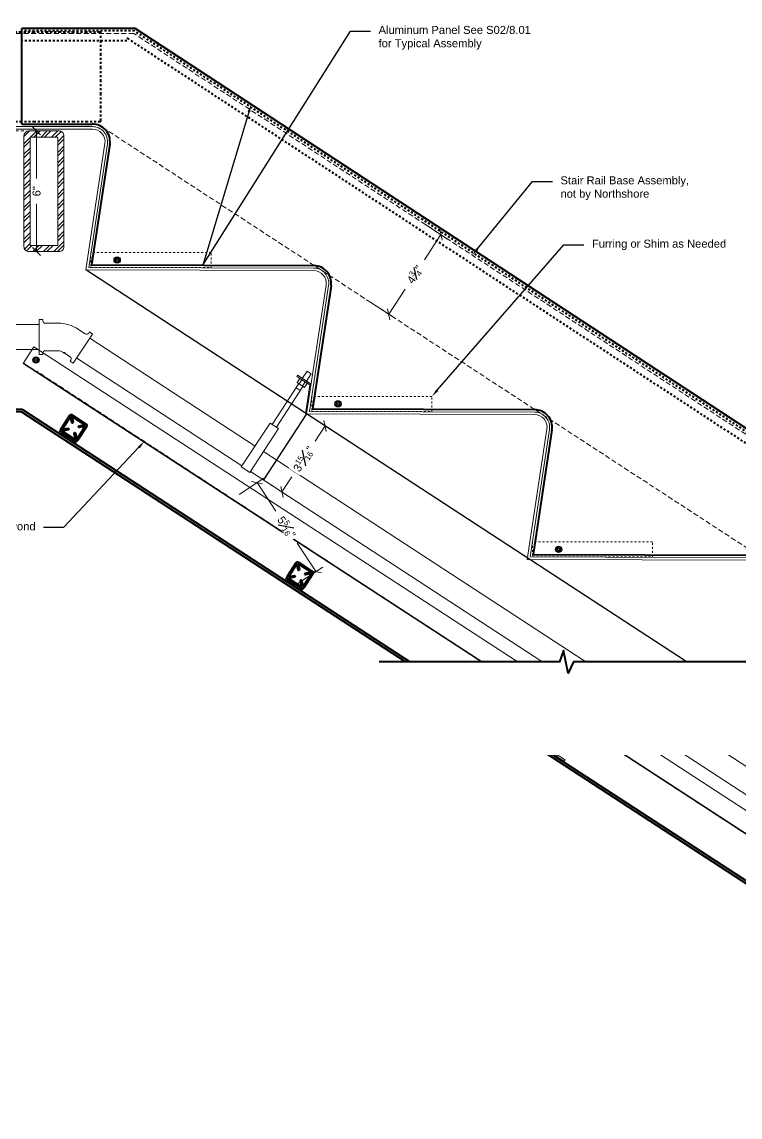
# Model space of a CAD drawing. Header units: inches. Extents: x -301 to 39679, y -468 to 370.
# Drawn here: x 571.8 to 607.6, y 131.4 to 186.2 of the extents above; entities that cross this region are included whole.
import ezdxf
from ezdxf import colors
from ezdxf.entities.mleader import LeaderData, LeaderLine
from ezdxf.math import Vec2, Vec3

# ---------------------------------------------------------------- set-up
doc = ezdxf.new("R2010")
doc.units = ezdxf.units.IN
doc.header["$MEASUREMENT"] = 0
for name, pattern in [('DASHED', [0.75, 0.5, -0.25]), ('DASHED2', [0.375, 0.25, -0.125]), ('HIDDEN', [0.375, 0.25, -0.125]), ('HIDDEN2', [0.1875, 0.125, -0.0625]), ('PHANTOM2', [1.25, 0.625, -0.125, 0.125, -0.125, 0.125, -0.125])]:
    doc.linetypes.add(name, pattern=pattern)
doc.layers.get('Defpoints').update_dxf_attribs({"color": 3})
for name, color, linetype, lineweight in [('NSE-By_Others', 252, 'Continuous', 0), ('NSE-By_Others_Hidden', 252, 'HIDDEN', 0), ('NSE-Call-Outs', 51, 'Continuous', 13), ('NSE-Flashing 01', 2, 'Continuous', 40), ('NSE-Furring 01', 30, 'Continuous', 18), ('NSE-Hardware', 111, 'Continuous', 25), ('NSE-Notes', 11, 'Continuous', 40), ('NSE-Panels 01', 1, 'Continuous', 40), ('NSE-Sealant', 143, 'Continuous', 13)]:
    doc.layers.add(name, color=color, linetype=linetype, lineweight=lineweight)
doc.layers.add('NSE-Construction', color=86, linetype='Continuous', plot=False)
doc.layers.add('Wipeouts', color=7, linetype='Continuous')
doc.styles.add('004 - NSSM - Standard', font='arial.ttf', dxfattribs={"height": 0.4})
doc.styles.add('3_0-0_TEXT', font='simplex.shx', dxfattribs={"width": 0.7, "height": 0.375})
doc.dimstyles.new('$$$FASTENER$$$', dxfattribs={"dimtxt": 0.375, "dimasz": 0, "dimexe": 0, "dimexo": 0, "dimgap": 0, "dimtad": 0, "dimtih": 1, "dimtoh": 1, "dimdec": 4, "dimzin": 3, "dimdsep": 46, "dimlunit": 4, "dimtxsty": '3_0-0_TEXT', "dimblk": 'NONE', "dimcen": 0, "dimclrd": 256, "dimclre": 256, "dimclrt": 256, "dimadec": 0, "dimazin": 0, "dimtfac": 0.375, "dimtdec": 4, "dimtofl": 0, "dimtmove": 1, "dimatfit": 3, "dimldrblk": 'NONE', "dimfxl": 1, "dimtolj": 1, "dimtzin": 0, "dimarcsym": 0})
doc.dimstyles.new('004 - NSSM - Standard$0', dxfattribs={"dimtxt": 0.4, "dimasz": 0.4, "dimexe": 0.4, "dimexo": 0.4, "dimgap": 0.4, "dimtad": 0, "dimdec": 4, "dimzin": 3, "dimdsep": 46, "dimlunit": 5, "dimtxsty": '004 - NSSM - Standard', "dimblk": 'OBLIQUE', "dimcen": 0.4, "dimclrd": 256, "dimclre": 256, "dimclrt": 256, "dimazin": 0, "dimtfac": 0.7, "dimtdec": 4, "dimtmove": 1, "dimatfit": 2, "dimfxl": 1, "dimtfill": 1, "dimtfillclr": 11, "dimfrac": 1, "dimtolj": 1, "dimtzin": 0, "dimlwd": 0, "dimlwe": 0, "dimarcsym": 0})

# ---------------------------------------------------------------- blocks, each defined once
blk = doc.blocks.new('_None')
blk = doc.blocks.new('*U110')
at = {"linetype": 'Continuous'}
blk.add_lwpolyline([(0.642, -1.543), (0.77, -1.543, 0.414214), (0.9, -1.413), (0.9, -1.041, -0.414214), (1, -0.941), (1.109, -0.941, 0.414214), (1.205, -0.845), (1.205, -0.616, -0.414214), (1.255, -0.566), (1.71, -0.566, -0.414214), (1.76, -0.616), (1.76, -1.503, 1), (1.84, -1.503), (1.84, -1.121, 0.302776), (1.827, -1.103, -0.666667), (1.827, -1.08, 0.666667), (1.827, -1.043, -0.666667), (1.827, -1.02, 0.666667), (1.827, -0.983, -0.666667), (1.827, -0.96, 0.666667), (1.827, -0.923, -0.666667), (1.827, -0.9, 0.666667), (1.827, -0.863, -0.666667), (1.827, -0.84, 0.666667), (1.827, -0.803, -0.666667), (1.827, -0.78, 0.666667), (1.827, -0.743, -0.666667), (1.827, -0.72, 0.302776), (1.84, -0.701), (1.84, -0.539, 0.198912), (1.835, -0.528), (1.797, -0.491, 0.198912), (1.786, -0.486), (1.654, -0.486, 0.302776), (1.636, -0.498, -0.666667), (1.612, -0.498, 0.666667), (1.576, -0.498, -0.666667), (1.552, -0.498, 0.666667), (1.516, -0.498, -0.666667), (1.492, -0.498, 0.666667), (1.456, -0.498, -0.666667), (1.432, -0.498, 0.666667), (1.396, -0.498, -0.666667), (1.372, -0.498, 0.666667), (1.336, -0.498, -0.666667), (1.312, -0.498, 0.666667), (1.276, -0.498, -0.666667), (1.252, -0.498, 0.666667), (1.216, -0.498, -0.666667), (1.192, -0.498, 0.302776), (1.174, -0.486), (1.141, -0.486, 0.414214), (1.125, -0.502), (1.125, -0.845, -0.414214), (1.109, -0.861), (0.948, -0.861, -0.414214), (0.932, -0.845), (0.932, -0.58, 0.045635), (0.931, -0.577), (0.917, -0.5, 0.832406), (0.883, -0.5), (0.82, -0.843, 0.045635), (0.82, -0.845), (0.82, -1.413, -0.414214), (0.77, -1.463), (0.642, -1.463, -0.414214), (0.592, -1.413), (0.592, -0.861, 0.01996), (0.592, -0.86), (0.581, -0.719, 0.391021), (0.531, -0.673), (0.354, -0.673, 0.414214), (0.338, -0.689), (0.338, -0.849, 1), (0.418, -0.849), (0.418, -0.769, -0.414214), (0.434, -0.753), (0.496, -0.753, -0.414214), (0.512, -0.769), (0.512, -1.086, 0.262938), (0.52, -1.1, -0.564932), (0.52, -1.125, 0.262938), (0.512, -1.139), (0.512, -1.447, -0.414214), (0.496, -1.463), (0.434, -1.463, -0.414214), (0.418, -1.447), (0.418, -1.383, 1), (0.338, -1.383), (0.338, -1.493, 0.414214), (0.388, -1.543), (0.706, -1.543)], format="xyb", dxfattribs=at)
at = {"linetype": 'DASHED', "lineweight": 0, "transparency": 16777216}
blk.add_lwpolyline([(0.496, -0.772), (0.496, -1.452), (0.434, -1.452), (0.434, -0.772)], close=True, dxfattribs=at)
blk = doc.blocks.new('*U158')
at = {"transparency": 16777216}
blk.add_lwpolyline([(0.798, -0.617), (0.806, -0.625), (0.798, -0.632), (0.806, -0.64), (0.798, -0.647), (0.806, -0.655), (0.798, -0.662), (0.806, -0.67), (0.798, -0.677), (0.806, -0.685), (0.798, -0.692), (0.806, -0.7), (0.798, -0.707), (0.806, -0.715), (0.798, -0.722), (0.806, -0.73), (0.798, -0.737), (0.806, -0.745), (0.798, -0.752), (0.806, -0.76), (0.798, -0.767), (0.806, -0.775), (0.798, -0.782), (0.806, -0.79), (0.798, -0.797), (0.806, -0.805), (0.798, -0.812), (0.806, -0.82), (0.798, -0.827), (0.806, -0.835), (0.798, -0.842), (0.806, -0.85), (0.798, -0.857), (0.806, -0.865), (0.798, -0.872), (0.806, -0.88), (0.798, -0.887), (0.806, -0.895), (0.798, -0.902), (0.806, -0.91), (0.798, -0.917), (0.806, -0.925), (0.798, -0.932), (0.806, -0.94), (0.798, -0.947), (0.806, -0.955), (0.798, -0.962), (0.806, -0.97), (0.798, -0.977), (0.806, -0.985), (0.798, -0.992), (0.806, -1), (0.798, -1.007), (0.806, -1.015), (0.798, -1.022), (0.806, -1.03), (0.798, -1.037), (0.806, -1.045), (0.798, -1.052), (0.806, -1.06), (0.798, -1.067), (0.806, -1.075), (0.798, -1.082), (0.806, -1.09), (0.798, -1.097), (0.806, -1.105), (0.798, -1.112), (0.806, -1.12), (0.798, -1.127), (0.806, -1.135), (0.798, -1.142), (0.806, -1.15), (0.798, -1.157), (0.806, -1.165), (0.806, -1.187), (0.789, -1.35, -0.383421), (0.761, -1.375), (0.716, -1.375, -0.918526), (0.679, -1.179, 0.337188), (0.716, -1.131), (0.716, -0.948, 0.337188), (0.679, -0.9, -0.760886), (0.679, -0.707, 0.337188), (0.716, -0.659), (0.716, -0.497, 0.414214), (0.616, -0.397), (0.19, -0.397, 0.414214), (0.09, -0.497), (0.09, -0.71), (0.055, -0.875, -0.900068), (0, -0.87), (0, -0.015, 1), (0, 0.015), (0, 0.87, -0.900068), (0.055, 0.875), (0.09, 0.71), (0.09, 0.497, 0.414214), (0.19, 0.397), (0.616, 0.397, 0.414214), (0.716, 0.497), (0.716, 0.835, 1), (0.716, 0.855), (0.716, 0.869, 1), (0.716, 0.889), (0.716, 0.943, 0.337188), (0.679, 0.991, -0.873386), (0.706, 1.187), (0.761, 1.187, -0.383421), (0.789, 1.163), (0.806, 1), (0.806, 0.513), (0.836, 0.513), (0.836, 0.397), (0.825, 0.307), (0.19, 0.307, 0.414214), (0.09, 0.207), (0.09, 0.015, 1), (0.09, -0.015), (0.09, -0.207, 0.414214), (0.19, -0.307), (0.825, -0.307), (0.836, -0.397), (0.836, -0.513), (0.806, -0.513), (0.806, -0.55), (0.798, -0.557), (0.806, -0.565), (0.798, -0.572), (0.806, -0.58), (0.798, -0.587), (0.806, -0.595), (0.798, -0.602), (0.806, -0.61)], format="xyb", close=True, dxfattribs=at)
blk = doc.blocks.new('Bolt Head')
blk.add_lwpolyline([(0.25, 0), (0.12, 0.22), (-0.12, 0.22), (-0.25, 0), (-0.12, -0.22), (0.12, -0.22)], close=True)
for radius in [0.312, 0.125]:
    blk.add_circle((0, 0), radius)
blk = doc.blocks.new('*U49')
at = {"linetype": 'Continuous'}
blk.add_lwpolyline([(0.642, 1.543), (0.77, 1.543, -0.414214), (0.9, 1.413), (0.9, 1.041, 0.414214), (1, 0.941), (1.109, 0.941, -0.414214), (1.205, 0.845), (1.205, 0.616, 0.414214), (1.255, 0.566), (1.71, 0.566, 0.414214), (1.76, 0.616), (1.76, 1.503, -1), (1.84, 1.503), (1.84, 1.121, -0.302776), (1.827, 1.103, 0.666667), (1.827, 1.08, -0.666667), (1.827, 1.043, 0.666667), (1.827, 1.02, -0.666667), (1.827, 0.983, 0.666667), (1.827, 0.96, -0.666667), (1.827, 0.923, 0.666667), (1.827, 0.9, -0.666667), (1.827, 0.863, 0.666667), (1.827, 0.84, -0.666667), (1.827, 0.803, 0.666667), (1.827, 0.78, -0.666667), (1.827, 0.743, 0.666667), (1.827, 0.72, -0.302776), (1.84, 0.701), (1.84, 0.539, -0.198912), (1.835, 0.528), (1.797, 0.491, -0.198912), (1.786, 0.486), (1.654, 0.486, -0.302776), (1.636, 0.498, 0.666667), (1.612, 0.498, -0.666667), (1.576, 0.498, 0.666667), (1.552, 0.498, -0.666667), (1.516, 0.498, 0.666667), (1.492, 0.498, -0.666667), (1.456, 0.498, 0.666667), (1.432, 0.498, -0.666667), (1.396, 0.498, 0.666667), (1.372, 0.498, -0.666667), (1.336, 0.498, 0.666667), (1.312, 0.498, -0.666667), (1.276, 0.498, 0.666667), (1.252, 0.498, -0.666667), (1.216, 0.498, 0.666667), (1.192, 0.498, -0.302776), (1.174, 0.486), (1.141, 0.486, -0.414214), (1.125, 0.502), (1.125, 0.845, 0.414214), (1.109, 0.861), (0.948, 0.861, 0.414214), (0.932, 0.845), (0.932, 0.58, -0.045635), (0.931, 0.577), (0.917, 0.5, -0.832406), (0.883, 0.5), (0.82, 0.843, -0.045635), (0.82, 0.845), (0.82, 1.413, 0.414214), (0.77, 1.463), (0.642, 1.463, 0.414214), (0.592, 1.413), (0.592, 0.861, -0.01996), (0.592, 0.86), (0.581, 0.719, -0.391021), (0.531, 0.673), (0.354, 0.673, -0.414214), (0.338, 0.689), (0.338, 0.849, -1), (0.418, 0.849), (0.418, 0.769, 0.414214), (0.434, 0.753), (0.496, 0.753, 0.414214), (0.512, 0.769), (0.512, 1.086, -0.262938), (0.52, 1.1, 0.564932), (0.52, 1.125, -0.262938), (0.512, 1.139), (0.512, 1.447, 0.414214), (0.496, 1.463), (0.434, 1.463, 0.414214), (0.418, 1.447), (0.418, 1.383, -1), (0.338, 1.383), (0.338, 1.493, -0.414214), (0.388, 1.543), (0.706, 1.543)], format="xyb", dxfattribs=at)
at = {"linetype": 'DASHED', "lineweight": 0, "transparency": 16777216}
blk.add_lwpolyline([(0.496, 0.772), (0.496, 1.452), (0.434, 1.452), (0.434, 0.772)], close=True, dxfattribs=at)
blk = doc.blocks.new('*U174')
at = {"layer": 'NSE-By_Others'}
h = blk.add_hatch(dxfattribs=at)
h.set_pattern_fill('ANSI32', color=256)
h.set_pattern_definition([(45, (-37.47987, -14.0051), (-0.265165, 0.265165), []), (45, (-37.3031, -14.0051), (-0.265165, 0.265165), [])])
h.paths.add_polyline_path([(1, 5.78, 0.414214), (0.75, 6.03), (-0.75, 6.03, 0.414214), (-1, 5.78), (-1, 0.25, 0.414214), (-0.75, 0), (0.75, 0, 0.414214), (1, 0.25)])
h.paths.add_polyline_path([(0.688, 0.312), (-0.688, 0.312), (-0.688, 5.717), (0.688, 5.717)], flags=16)
blk.add_lwpolyline([(-0.75, 0), (0.75, 0, 0.414214), (1, 0.25), (1, 5.78, 0.414214), (0.75, 6.03), (-0.75, 6.03, 0.414214), (-1, 5.78), (-1, 0.25, 0.414214)], format="xyb", close=True, dxfattribs=at)
blk.add_lwpolyline([(-0.688, 0.312), (0.688, 0.312), (0.688, 5.717), (-0.688, 5.717)], close=True, dxfattribs=at)
blk = doc.blocks.new('_Oblique')
at = {"color": 0, "linetype": 'ByBlock', "lineweight": -2}
blk.add_line((-0.5, -0.5), (0.5, 0.5), dxfattribs=at)
blk = doc.blocks.new('*D342')
at = {"layer": 'Defpoints', "color": 0, "transparency": 16777216}
for p in [(572.113, 180.726), (572.496, 180.726), (572.113, 174.696)]:
    blk.add_point(p, dxfattribs=at)
at = {"layer": 'NSE-Construction', "lineweight": 0, "transparency": 16777216}
for p, q in [((572.496, 180.726), (572.496, 178.342)), ((572.513, 180.726), (572.896, 180.726)), ((572.496, 174.696), (572.496, 177.08)), ((572.513, 174.696), (572.896, 174.696))]:
    blk.add_line(p, q, dxfattribs=at)
at = {"layer": 'NSE-Construction', "lineweight": 0, "transparency": 16777216, "xscale": 0.4, "yscale": 0.4, "zscale": 0.4}
for p, rotation in [((572.496, 180.726), 90), ((572.496, 174.696), 270)]:
    blk.add_blockref('_Oblique', p, dxfattribs=dict(at, rotation=rotation))
at = {"layer": 'NSE-Construction', "transparency": 16777216, "insert": (572.496, 177.711), "char_height": 0.4, "attachment_point": 5, "rotation": 90, "style": '004 - NSSM - Standard', "bg_fill": 3, "box_fill_scale": 1.25, "bg_fill_color": 256, "bg_fill_true_color": 13158600, "bg_fill_transparency": 0}
blk.add_mtext('\\A1;6"', dxfattribs=at)
blk = doc.blocks.new('*U220')
blk.add_wipeout([(-9.315, 0), (-0.315, 0), (-0.112, 0.569), (0.112, -0.569), (0.383, 0), (9.383, 0), (9.379, -4.66), (-9.319, -4.629)]).dxf.layer = 'Wipeouts'
blk.add_lwpolyline([(9.383, 0), (0.383, 0), (0.112, -0.569), (-0.112, 0.569), (-0.315, 0), (-9.315, 0)])
blk = doc.blocks.new('*D347')
at = {"layer": 'Defpoints', "color": 0, "transparency": 16777216}
for p in [(583.506, 163.154), (582.272, 162.338), (585.218, 157.884)]:
    blk.add_point(p, dxfattribs=at)
at = {"layer": 'NSE-Construction', "lineweight": 0, "transparency": 16777216}
for p, q in [((582.606, 162.559), (583.84, 163.375)), ((583.506, 163.154), (584.446, 161.733)), ((586.452, 158.7), (585.512, 160.122)), ((585.552, 158.105), (586.786, 158.921))]:
    blk.add_line(p, q, dxfattribs=at)
at = {"layer": 'NSE-Construction', "lineweight": 0, "transparency": 16777216, "xscale": 0.4, "yscale": 0.4, "zscale": 0.4}
for p, rotation in [((583.506, 163.154), 123.4807132506331), ((586.452, 158.7), 303.4807132506331)]:
    blk.add_blockref('_Oblique', p, dxfattribs=dict(at, rotation=rotation))
at = {"layer": 'NSE-Construction', "transparency": 16777216, "insert": (584.979, 160.927), "char_height": 0.4, "attachment_point": 5, "rotation": 303.4807, "style": '004 - NSSM - Standard', "bg_fill": 3, "box_fill_scale": 1.25, "bg_fill_color": 256, "bg_fill_true_color": 13158600, "bg_fill_transparency": 0}
blk.add_mtext('\\A1;5{\\H0.7x;\\S5#16;}"', dxfattribs=at)
blk = doc.blocks.new('*D348')
at = {"layer": 'Defpoints', "color": 0, "transparency": 16777216}
for p in [(591.455, 176.354), (592.692, 175.543), (588.849, 172.376)]:
    blk.add_point(p, dxfattribs=at)
at = {"layer": 'NSE-Construction', "lineweight": 0, "transparency": 16777216}
for p, q in [((591.789, 176.135), (593.027, 175.324)), ((592.692, 175.543), (591.873, 174.292)), ((590.086, 171.565), (590.905, 172.816)), ((589.183, 172.157), (590.42, 171.346))]:
    blk.add_line(p, q, dxfattribs=at)
at = {"layer": 'NSE-Construction', "lineweight": 0, "transparency": 16777216, "xscale": 0.4, "yscale": 0.4, "zscale": 0.4}
for p, rotation in [((592.692, 175.543), 56.76911446016422), ((590.086, 171.565), 236.7691144601642)]:
    blk.add_blockref('_Oblique', p, dxfattribs=dict(at, rotation=rotation))
at = {"layer": 'NSE-Construction', "transparency": 16777216, "insert": (591.389, 173.554), "char_height": 0.4, "attachment_point": 5, "rotation": 56.7691, "style": '004 - NSSM - Standard', "bg_fill": 3, "box_fill_scale": 1.25, "bg_fill_color": 256, "bg_fill_true_color": 13158600, "bg_fill_transparency": 0}
blk.add_mtext('\\A1;4{\\H0.7x;\\S3#4;}"', dxfattribs=at)
blk = doc.blocks.new('*U287')
at = {"layer": 'NSE-Sealant', "linetype": 'ByBlock', "lineweight": -2}
h = blk.add_hatch(dxfattribs=at)
h.set_pattern_fill('ANSI31', color=0, scale=0.5)
h.set_pattern_definition([(45, (-0.80175, 0.5), (-0.0441942, 0.0441942), [])])
edge = h.paths.add_edge_path()
edge.add_arc((0.874, 0.062), 0.0625, 269.4022, 450.5978)
edge.add_line((0.873, 0.125), (0, 0.125))
edge.add_arc((-0.001, 0.062), 0.0625, 89.4022, 270.5978)
edge.add_line((0, 0), (0.873, 0))
at = {"layer": 'NSE-Sealant', "color": 0, "linetype": 'ByBlock', "lineweight": -2}
for p, q in [((0, 0.125), (0.873, 0.125)), ((0.873, 0), (0, 0))]:
    blk.add_line(p, q, dxfattribs=at)
for centre, start, end in [((-0.001, 0.062), 89.4022, 270.5978), ((0.874, 0.062), 269.4022, 90.5978)]:
    blk.add_arc(centre, 0.0625, start, end, dxfattribs=at)
blk = doc.blocks.new('NorthClad Tube Stiffener')
at = {"lineweight": 50}
for points in [[(-0.417, 0.125, -0.414214), (-0.5, 0.208), (-0.5, 1.042, -0.414214), (-0.417, 1.125), (0.417, 1.125, -0.414214), (0.5, 1.042), (0.5, 0.208, -0.414214), (0.417, 0.125)], [(0.177, 0.409), (0.359, 0.227, -0.668179), (0.34, 0.18), (-0.34, 0.18, -0.668179), (-0.359, 0.227), (-0.177, 0.409, 1), (-0.216, 0.448), (-0.398, 0.266, -0.668179), (-0.445, 0.285), (-0.445, 0.965, -0.668179), (-0.398, 0.984), (-0.216, 0.802, 1), (-0.177, 0.841), (-0.359, 1.023, -0.668179), (-0.34, 1.07), (0.34, 1.07, -0.668179), (0.359, 1.023), (0.177, 0.841, 1), (0.216, 0.802), (0.398, 0.984, -0.668179), (0.445, 0.965), (0.445, 0.285, -0.668179), (0.398, 0.266), (0.216, 0.448, 1)]]:
    blk.add_lwpolyline(points, format="xyb", close=True, dxfattribs=at)
at = {"rotation": 180}
blk.add_blockref('*U287', (0.437, 0.125), dxfattribs=at)
blk = doc.blocks.new('*D357')
at = {"layer": 'Defpoints', "color": 0, "transparency": 16777216}
for p in [(585.984, 166.588), (586.906, 165.986), (583.828, 163.286)]:
    blk.add_point(p, dxfattribs=at)
at = {"layer": 'NSE-Construction', "lineweight": 0, "transparency": 16777216}
for p, q in [((586.319, 166.37), (587.241, 165.767)), ((586.906, 165.986), (586.408, 165.224)), ((584.75, 162.684), (585.248, 163.446)), ((584.163, 163.068), (585.085, 162.465))]:
    blk.add_line(p, q, dxfattribs=at)
at = {"layer": 'NSE-Construction', "lineweight": 0, "transparency": 16777216, "xscale": 0.4, "yscale": 0.4, "zscale": 0.4}
for p, rotation in [((586.906, 165.986), 56.85649317273806), ((584.75, 162.684), 236.8564931727381)]:
    blk.add_blockref('_Oblique', p, dxfattribs=dict(at, rotation=rotation))
at = {"layer": 'NSE-Construction', "transparency": 16777216, "insert": (585.828, 164.335), "char_height": 0.4, "attachment_point": 5, "rotation": 56.8565, "style": '004 - NSSM - Standard', "bg_fill": 3, "box_fill_scale": 1.25, "bg_fill_color": 256, "bg_fill_true_color": 13158600, "bg_fill_transparency": 0}
blk.add_mtext('\\A1;3{\\H0.7x;\\S15#16;}"', dxfattribs=at)
blk = doc.blocks.new('*U30')
blk.add_lwpolyline([(0.035, -0.125), (0.035, 0.125), (0.052, 0.125), (0.052, -0.125)], close=True)
for points in [[(0.052, 0.11), (0.136, 0.05), (0.5, 0.05), (0.552, 0), (0.5, -0.05), (0.136, -0.05), (0.052, -0.11), (0.052, 0.11)], [(0.5, 0.05), (0.402, 0.029), (0.373, 0), (0.402, -0.029), (0.5, -0.05)], [(0.402, 0.029), (0.552, 0)]]:
    blk.add_leader(points, dimstyle='$$$FASTENER$$$')
at = {"has_arrowhead": 0}
for points in [[(0.143, 0.05), (0.148, 0.069), (0.184, -0.063), (0.187, -0.051)], [(0.175, 0.05), (0.18, 0.069), (0.215, -0.063), (0.218, -0.051)], [(0.206, 0.05), (0.211, 0.069), (0.246, -0.063), (0.25, -0.051)], [(0.237, 0.05), (0.242, 0.069), (0.278, -0.063), (0.281, -0.051)], [(0.268, 0.05), (0.273, 0.069), (0.309, -0.063), (0.312, -0.051)], [(0.3, 0.05), (0.305, 0.069), (0.34, -0.063), (0.343, -0.051)], [(0.331, 0.05), (0.336, 0.069), (0.371, -0.063), (0.375, -0.051)], [(0.362, 0.05), (0.367, 0.069), (0.403, -0.063), (0.406, -0.051)], [(0.136, 0), (0.153, -0.063), (0.156, -0.051)]]:
    blk.add_leader(points, dimstyle='$$$FASTENER$$$', dxfattribs=at)
blk = doc.blocks.new('*U157')
blk.add_lwpolyline([(30, -0.124), (0.125, -0.125), (0.125, -0.876), (0, -0.876), (0, -0.125, -0.414214), (0.125, 0), (30, 0.001, -0.414214), (30.125, -0.124)], format="xyb")
blk.add_lwpolyline([(30, -0.124), (30, -0.875), (30.125, -0.874), (30.125, -0.124)])
at = {"layer": 'Defpoints'}
for p, q in [((0, 0), (0.185, -0.185)), ((30.125, 0.001), (29.94, -0.184)), ((0.125, -0.876), (0.178, -0.876)), ((30, -0.875), (29.947, -0.875))]:
    blk.add_line(p, q, dxfattribs=at)
for points in [[(0.125, 0), (0, 0), (0, -0.125)], [(30, 0.001), (30.125, 0.001), (30.125, -0.124)]]:
    blk.add_lwpolyline(points, dxfattribs=at)
at = {"layer": 'NSE-Hardware', "xscale": -1, "rotation": 180}
blk.add_blockref('*U30', (-0.035, -0.501), dxfattribs=at)
at = {"layer": 'NSE-Hardware', "xscale": -1}
blk.add_blockref('*U30', (30.16, -0.5), dxfattribs=at)
blk = doc.blocks.new('*U127')
for p, q in [((-0.061, 0.09), (0.028, 0.09)), ((-0.061, -0.09), (0.028, -0.09))]:
    blk.add_line(p, q)
for points in [[(0.028, 0.181), (-0.061, 0.181, 0.414214), (-0.073, 0.168), (-0.073, -0.168, 0.414214), (-0.061, -0.18), (0.028, -0.18)], [(-0.073, 0.103, 0.414214), (-0.061, 0.09, 0.414214), (-0.073, 0.078)], [(-0.073, -0.078, 0.414214), (-0.061, -0.09, 0.414214), (-0.073, -0.103)]]:
    blk.add_lwpolyline(points, format="xyb")
blk.add_lwpolyline([(0.052, 0.196), (0.028, 0.196), (0.028, -0.196), (0.052, -0.196)], close=True)
for points in [[(0.052, 0.08), (0.719, 0.08), (0.802, 0), (0.719, -0.08), (0.052, -0.08), (0.052, 0.08)], [(0.719, 0.08), (0.562, 0.046), (0.516, 0), (0.562, -0.046), (0.719, -0.08)], [(0.562, 0.046), (0.802, 0)]]:
    blk.add_leader(points, dimstyle='$$$FASTENER$$$')
at = {"has_arrowhead": 0}
for points in [[(0.078, 0.08), (0.085, 0.108), (0.143, -0.108), (0.151, -0.08)], [(0.14, 0.08), (0.148, 0.108), (0.206, -0.108), (0.213, -0.08)], [(0.203, 0.08), (0.21, 0.108), (0.268, -0.108), (0.276, -0.08)], [(0.265, 0.08), (0.273, 0.108), (0.331, -0.108), (0.338, -0.08)], [(0.328, 0.08), (0.335, 0.108), (0.393, -0.108), (0.401, -0.08)], [(0.39, 0.08), (0.398, 0.108), (0.456, -0.108), (0.463, -0.08)], [(0.453, 0.08), (0.46, 0.108), (0.518, -0.108), (0.526, -0.08)], [(0.052, 0), (0.081, -0.108), (0.088, -0.08)]]:
    blk.add_leader(points, dimstyle='$$$FASTENER$$$', dxfattribs=at)
blk = doc.blocks.new('*U31')
for points in [[(-0.011, 0.18), (-0.011, -0.18)], [(0.052, -0.18), (0.052, 0.18)]]:
    blk.add_lwpolyline(points)
for centre, start, end in [((0.02, 0.117), 63.732, 116.268), ((0.02, -0.117), 243.732, 296.268)]:
    blk.add_arc(centre, 0.0706, start, end)
for points in [[(0.052, 0.065), (0.735, 0.065), (0.802, 0), (0.735, -0.065), (0.052, -0.065), (0.052, 0.065)], [(0.735, 0.065), (0.607, 0.037), (0.569, 0), (0.607, -0.037), (0.735, -0.065)], [(0.607, 0.037), (0.802, 0)]]:
    blk.add_leader(points, dimstyle='$$$FASTENER$$$')
at = {"has_arrowhead": 0}
for points in [[(0.081, 0.065), (0.089, 0.095), (0.14, -0.095), (0.148, -0.065)], [(0.143, 0.065), (0.151, 0.095), (0.202, -0.095), (0.21, -0.065)], [(0.206, 0.065), (0.214, 0.095), (0.265, -0.095), (0.273, -0.065)], [(0.268, 0.065), (0.276, 0.095), (0.327, -0.095), (0.335, -0.065)], [(0.331, 0.065), (0.339, 0.095), (0.39, -0.095), (0.398, -0.065)], [(0.393, 0.065), (0.401, 0.095), (0.452, -0.095), (0.46, -0.065)], [(0.456, 0.065), (0.464, 0.095), (0.515, -0.095), (0.523, -0.065)], [(0.518, 0.065), (0.526, 0.095), (0.577, -0.095), (0.585, -0.065)], [(0.052, 0), (0.077, -0.095), (0.085, -0.065)]]:
    blk.add_leader(points, dimstyle='$$$FASTENER$$$', dxfattribs=at)

msp = doc.modelspace()

# ---------------------------------------------------------------- linework, layer by layer
at = {"color": 0, "linetype": 'Continuous', "lineweight": 0, "extrusion": (3.20393e-20, 1, -1.2238e-14)}
for p, q in [((575.24393, 174.03184), (575.24465, 174.03147)), ((575.24465, 174.03147), (586.34166, 173.99426)), ((587.2039, 172.9886), (586.27476, 166.83688)), ((586.27405, 166.83724), (586.27476, 166.83688)), ((586.27476, 166.83688), (597.37178, 166.79966)), ((598.23402, 165.794), (597.29282, 159.56245)), ((597.29211, 159.56282), (597.29282, 159.56245)), ((597.29282, 159.56245), (608.48936, 159.52491))]:
    msp.add_line(p, q, dxfattribs=at)
at = {"color": 253, "linetype": 'DASHED2', "lineweight": 0}
msp.add_line((571.76261, 166.69993), (571.76329, 166.69993), dxfattribs=at)
at = {"layer": 'Defpoints'}
for p, q in [((597.69687, 150.83263), (597.65258, 150.86148)), ((597.32333, 150.03006), (597.26919, 150.28644))]:
    msp.add_line(p, q, dxfattribs=at)
msp.add_lwpolyline([(597.21858, 150.09828), (597.32333, 150.03006), (597.39155, 150.1348)], dxfattribs=at)
at = {"layer": 'NSE-By_Others', "linetype": 'DASHED2'}
for p, q in [((577.34944, 185.59488), (526.7122, 185.59488)), ((525.96258, 180.72755), (571.86312, 180.72755))]:
    msp.add_line(p, q, dxfattribs=at)
at = {"layer": 'NSE-By_Others', "linetype": 'DASHED2', "extrusion": (3.20393e-20, 1, -1.2238e-14)}
for p, q in [((632.37951, 149.54183), (577.34944, 185.59488)), ((631.26155, 144.68211), (575.69173, 180.96693)), ((624.7008, 134.63439), (572.50614, 168.71537))]:
    msp.add_line(p, q, dxfattribs=at)
at = {"layer": 'NSE-By_Others', "linetype": 'Continuous'}
for p, q in [((575.28034, 180.81464), (523.4622, 180.81464)), ((575.28997, 180.93971), (526.4622, 180.93971)), ((586.13982, 168.04102), (585.49313, 168.46328)), ((586.20761, 168.07139), (585.5273, 168.51562)), ((585.9836, 166.58821), (585.9218, 166.59755))]:
    msp.add_line(p, q, dxfattribs=at)
at = {"layer": 'NSE-By_Others', "linetype": 'Continuous', "extrusion": (3.20393e-20, 1, -1.2238e-14)}
for p, q in [((575.90723, 180.09748), (574.95348, 173.78281)), ((576.03083, 180.07883), (575.09871, 173.90732)), ((574.95348, 173.78281), (586.34009, 173.74462)), ((575.09871, 173.90732), (586.34051, 173.86962)), ((586.95599, 173.02629), (585.9836, 166.58821)), ((587.07958, 173.00762), (586.12882, 166.71273)), ((586.13982, 168.04102), (585.9218, 166.59755)), ((585.9836, 166.58821), (597.37021, 166.55003)), ((586.12882, 166.71273), (597.37063, 166.67503)), ((597.9861, 165.83169), (597.00166, 159.31379)), ((598.1097, 165.81302), (597.14688, 159.4383)), ((597.00166, 159.31379), (608.48778, 159.27527)), ((597.14688, 159.4383), (608.4882, 159.40027))]:
    msp.add_line(p, q, dxfattribs=at)
at = {"layer": 'NSE-By_Others'}
for p, q in [((572.81109, 171.30493), (572.62359, 171.30493)), ((572.62359, 171.30493), (572.62359, 169.55493)), ((572.81109, 171.30493), (572.81109, 171.24243)), ((550.45744, 171.05493), (572.62359, 171.05493)), ((573.56422, 171.11743), (572.93609, 171.11743)), ((574.59174, 170.81081), (574.92521, 170.59234)), ((575.28936, 170.57792), (574.33034, 169.1141)), ((575.13252, 170.68068), (575.09827, 170.6284)), ((575.13252, 170.68068), (575.28936, 170.57792)), ((550.45744, 169.80493), (572.62359, 169.80493)), ((573.56422, 169.74243), (572.93609, 169.74243)), ((573.83822, 169.66067), (574.17169, 169.4422)), ((572.81109, 169.55493), (572.62359, 169.55493)), ((572.81109, 169.61743), (572.81109, 169.55493)), ((574.20775, 169.26914), (574.1735, 169.21686)), ((574.1735, 169.21686), (574.33034, 169.1141)), ((585.7628, 168.36185), (586.00199, 168.72817)), ((585.97212, 168.22516), (586.21132, 168.59148)), ((586.00199, 168.72817), (586.21132, 168.59148)), ((584.26356, 166.06218), (585.59194, 168.10019)), ((585.75052, 168.29522), (585.61383, 168.08589)), ((585.91606, 168.18713), (585.77937, 167.9778)), ((584.47289, 165.9255), (585.80127, 167.9635)), ((585.45526, 167.89086), (585.66458, 167.75418)), ((582.72044, 163.93474), (584.15898, 166.13047)), ((583.13909, 163.66137), (584.57763, 165.8571))]:
    msp.add_line(p, q, dxfattribs=at)
at = {"layer": 'NSE-By_Others', "linetype": 'Continuous', "extrusion": (0.415561, 0.909565, -1.04761e-14)}
msp.add_line((585.5273, 168.51562), (585.49313, 168.46328), dxfattribs=at)
at = {"layer": 'NSE-By_Others', "extrusion": (3.20393e-20, 1, -1.2238e-14)}
for p, q in [((584.57763, 165.8571), (584.15898, 166.13047)), ((583.13909, 163.66137), (582.72044, 163.93474))]:
    msp.add_line(p, q, dxfattribs=at)
at = {"layer": 'NSE-By_Others'}
msp.add_lwpolyline([(585.88015, 167.91199), (585.51305, 168.1517), (585.64974, 168.36103), (586.01684, 168.12132)], close=True, dxfattribs=at)
at = {"layer": 'NSE-By_Others', "linetype": 'Continuous'}
for centre, radius, start, end in [((575.28997, 180.19049), 0.74923, 351.394191, 90.884027), ((575.28997, 180.19049), 0.62423, 351.394191, 90.884027), ((586.33799, 173.11963), 0.625, 351.411141, 89.807858), ((586.33799, 173.11963), 0.75, 351.411141, 89.807858), ((597.36811, 165.92503), 0.625, 351.411141, 89.807858), ((597.36811, 165.92503), 0.75, 351.411141, 89.807858)]:
    msp.add_arc(centre, radius, start, end, dxfattribs=at)
at = {"layer": 'NSE-By_Others'}
for centre, radius, start, end in [((572.93609, 171.24243), 0.125, 180, 270), ((573.56422, 169.24243), 1.875, 56.769114, 90), ((574.99372, 170.6969), 0.125, 236.769114, 326.769114), ((572.93609, 169.61743), 0.125, 90, 180), ((573.56422, 169.24243), 0.5, 56.769114, 90), ((574.10319, 169.33764), 0.125, 326.769114, 56.769114)]:
    msp.add_arc(centre, radius, start, end, dxfattribs=at)
at = {"layer": 'NSE-By_Others_Hidden', "color": 253, "linetype": 'HIDDEN2', "ltscale": 0.5}
for points in [[(586.2421, 166.71273), (592.2421, 166.71273), (592.2421, 167.46273), (586.2421, 167.46273)], [(597.26016, 159.4383), (603.26016, 159.4383), (603.26016, 160.1883), (597.26016, 160.1883)]]:
    msp.add_lwpolyline(points, close=True, dxfattribs=at)
at = {"layer": 'NSE-Construction'}
for p, q in [((573.81155, 169.66067), (573.91542, 169.66067)), ((574.07908, 169.4854), (574.08709, 169.49762)), ((597.45012, 151.11103), (597.4056, 151.14007)), ((598.7233, 150.27821), (598.67877, 150.30726))]:
    msp.add_line(p, q, dxfattribs=at)
for points in [[(598.35712, 153.00643), (597.81409, 152.17267), (599.48998, 151.08116), (600.03301, 151.91492)], [(598.35712, 153.00643), (600.03301, 151.91492)]]:
    msp.add_lwpolyline(points, dxfattribs=at)
at = {"layer": 'NSE-Furring 01'}
for points in [[(572.3635, 169.93721), (571.82048, 169.10346), (677.87518, 100.02976), (678.41821, 100.86352)], [(572.3635, 169.93721), (678.41821, 100.86352)], [(571.83412, 169.12441), (677.88882, 100.05071)]]:
    msp.add_lwpolyline(points, dxfattribs=at)
at = {"layer": 'NSE-Panels 01'}
for p in [(577.42404, 185.84488), (571.76261, 181.06461)]:
    msp.add_line(p, (571.76261, 185.84488), dxfattribs=at)
at = {"layer": 'NSE-Panels 01', "color": 9, "linetype": 'HIDDEN2', "ltscale": 0.25}
for p, q in [((577.38708, 185.71988), (571.76261, 185.71988)), ((577.00944, 185.21988), (571.76261, 185.21988))]:
    msp.add_line(p, q, dxfattribs=at)
at = {"layer": 'NSE-Panels 01', "color": 9, "linetype": 'HIDDEN2', "ltscale": 0.25, "extrusion": (3.20393e-20, 1, -1.2238e-14)}
for p, q in [((632.44801, 149.64639), (577.38674, 185.71988)), ((632.174, 149.22815), (577.07794, 185.32444))]:
    msp.add_line(p, q, dxfattribs=at)
at = {"layer": 'NSE-Panels 01', "extrusion": (3.20393e-20, 1, -1.2238e-14)}
for p, q in [((632.51651, 149.75095), (577.424, 185.84491)), ((576.15443, 180.06018), (575.24393, 174.03184)), ((575.24393, 174.03184), (586.34095, 173.99462)), ((587.20318, 172.98896), (586.27405, 166.83724)), ((586.27405, 166.83724), (597.37107, 166.80003)), ((598.2333, 165.79437), (597.29211, 159.56282)), ((597.29211, 159.56282), (608.48864, 159.52527))]:
    msp.add_line(p, q, dxfattribs=at)
at = {"layer": 'NSE-Panels 01'}
msp.add_lwpolyline([(571.76261, 181.06461), (575.27648, 181.06461)], dxfattribs=at)
msp.add_lwpolyline([(597.41601, 151.05865), (597.48423, 151.1634), (598.71183, 150.35803), (598.64362, 150.25329)], close=True, dxfattribs=at)
at = {"layer": 'NSE-Panels 01', "color": 9, "linetype": 'HIDDEN2', "ltscale": 0.25}
msp.add_arc((577.00944, 185.21988), 0.125, 56.769114, 90, dxfattribs=at)
at = {"layer": 'NSE-Panels 01'}
for centre, radius, start, end in [((575.28997, 180.19049), 0.87423, 351.394191, 90.884027), ((586.33799, 173.11963), 0.875, 351.411141, 89.807858), ((597.36811, 165.92503), 0.875, 351.411141, 89.807858)]:
    msp.add_arc(centre, radius, start, end, dxfattribs=at)

# ---------------------------------------------------------------- block references
at = {"layer": 'NSE-By_Others'}
msp.add_blockref('*U174', (572.86312, 174.69642), dxfattribs=at)
at = {"layer": 'NSE-Construction'}
for p, xscale, yscale, zscale, rotation in [((598.45449, 152.34929), 0.5000000000000001, 0.5000000000000001, 0.5000000000000001, 114.4209895767726), ((599.39124, 151.7362), 0.5000000000000002, 0.5000000000000002, 0.5000000000000002, 294.4209895767726)]:
    msp.add_blockref('Bolt Head', p, dxfattribs=dict(at, xscale=xscale, yscale=yscale, zscale=zscale, rotation=rotation))
at = {"layer": 'NSE-Construction', "rotation": 56.92370058426178}
msp.add_blockref('*U127', (598.50437, 151.48846), dxfattribs=at)
at = {"layer": 'NSE-Furring 01', "xscale": -1, "rotation": 56.92370058426182}
for name, p in [('*U158', (598.58152, 151.60721)), ('*U49', (598.68718, 151.53021)), ('*U110', (598.56302, 151.60972))]:
    msp.add_blockref(name, p, dxfattribs=at)
at = {"layer": 'NSE-Hardware', "xscale": 0.5, "yscale": 0.5, "zscale": 0.5}
for p in [(576.51979, 174.28232), (587.54991, 167.08773), (598.56797, 159.8133)]:
    msp.add_blockref('Bolt Head', p, dxfattribs=at)
at = {"layer": 'NSE-Hardware', "xscale": 0.5000000000000001, "yscale": 0.5000000000000001, "zscale": 0.5000000000000001, "rotation": 114.4209895767726}
msp.add_blockref('Bolt Head', (572.46088, 169.28008), dxfattribs=at)
at = {"layer": 'NSE-Hardware'}
for name, p, rotation in [('NorthClad Tube Stiffener', (595.13366, 151.60525), 326.9259016944476), ('*U31', (599.26901, 150.69372), 236.9237005842618)]:
    msp.add_blockref(name, p, dxfattribs=dict(at, rotation=rotation))
at = {"layer": 'NSE-Hardware', "xscale": -1, "rotation": 326.9237005842617}
msp.add_blockref('*U30', (597.62564, 150.43068), dxfattribs=at)
at = {"layer": 'NSE-Panels 01', "rotation": 146.9237005842617}
msp.add_blockref('*U157', (622.98602, 133.31453), dxfattribs=at)

# ---------------------------------------------------------------- next in the draw order: dimensions: what is measured, and where the dimension line sits
at = {"layer": 'NSE-Construction'}
dim = msp.add_linear_dim(base=(572.49602, 180.72616), p1=(572.11312, 174.69642), p2=(572.11312, 180.72616), angle=90, dimstyle='004 - NSSM - Standard$0', override={"dimpost": '"'}, dxfattribs=at)
dim.commit()
dim.dimension.update_dxf_attribs({"geometry": '*D342', "text_midpoint": (572.49602, 177.71129)})
dim = msp.add_aligned_dim(p1=(585.21825, 157.88443), p2=(582.27237, 162.33843), distance=-1.47926, dimstyle='004 - NSSM - Standard$0', override={"dimpost": '"'}, dxfattribs=at)
dim.commit()
dim.dimension.update_dxf_attribs({"geometry": '*D347', "text_midpoint": (584.97911, 160.92747)})

# ---------------------------------------------------------------- next in the draw order: leaders
at = {"layer": 'NSE-Call-Outs'}
ml = msp.add_multileader_mtext('Standard', dxfattribs=at)
ml.set_content('Aluminum Panel See S02/8.01 for Typical Assembly', color=256, style='004 - NSSM - Standard')
ml.set_leader_properties(color=256)
ml.build(insert=Vec2(0, 0))
ml.multileader.update_dxf_attribs({"dogleg_length": 1, "arrow_head_size": 0.4})
ctx = ml.context
ctx.base_point, ctx.char_height, ctx.arrow_head_size, ctx.landing_gap_size, ctx.plane_origin = Vec3(589.17517, 185.71521), 0.4, 0.4, 0.4, Vec3(573.52045, 213.10199)
notes = []
notes.append((ctx, [(1, (1, 1, 0), (588.17517, 185.71521), (1, 0), 1, [(1, [(583.21185, 182.05298), (580.79244, 174.01323)], 0, [])])]))
ctx.mtext.insert, ctx.mtext.width, ctx.mtext.defined_height, ctx.mtext.flow_direction = Vec3(589.57517, 185.97401), 8, 1.61676, 5
ctx.mtext.has_bg_fill, ctx.mtext.bg_color, ctx.mtext.bg_scale_factor, ctx.mtext.bg_transparency, ctx.mtext.use_window_bg_color = 1, -1027028792, 1.5, 0, 1
ml = msp.add_multileader_mtext('Standard', dxfattribs=at)
ml.set_content('Line of HSS Steel Beyond', color=256, style='004 - NSSM - Standard')
ml.set_leader_properties(color=256)
ml.build(insert=Vec2(0, 0))
ml.multileader.update_dxf_attribs({"dogleg_length": 1, "arrow_head_size": 0.4})
ctx = ml.context
ctx.base_point, ctx.char_height, ctx.arrow_head_size, ctx.landing_gap_size, ctx.plane_origin = Vec3(565.66714, 160.91008), 0.4, 0.4, 0.4, Vec3(551.7732, 173.36186)
ctx.text_align_type = 2
notes.append((ctx, [(0, (1, 1, 0), (573.84722, 160.91008), (-1, 0), 1, [(0, [(577.87693, 165.20847)], 0, [])])]))
ctx.mtext.insert, ctx.mtext.width, ctx.mtext.defined_height, ctx.mtext.alignment, ctx.mtext.flow_direction = Vec3(572.44722, 161.16888), 8, 1.61676, 3, 5
ctx.mtext.has_bg_fill, ctx.mtext.bg_color, ctx.mtext.bg_scale_factor, ctx.mtext.bg_transparency, ctx.mtext.use_window_bg_color = 1, -1027028792, 1.5, 0, 1
for ctx, leaders in notes:
    for number, flags, end, landing, length, lines in leaders:
        leader = LeaderData()
        leader.index, (leader.has_last_leader_line, leader.has_dogleg_vector, leader.attachment_direction) = number, flags
        leader.last_leader_point, leader.dogleg_vector, leader.dogleg_length = Vec3(end), Vec3(landing), length
        for number, points, colour, breaks in lines:
            line = LeaderLine()
            line.index, line.vertices, line.color, line.breaks = number, Vec3.list(points), colors.encode_raw_color(colour), breaks
            leader.lines.append(line)
        ctx.leaders.append(leader)

# ---------------------------------------------------------------- next in the draw order: linework, layer by layer
at = {"layer": 'NSE-By_Others', "extrusion": (3.20393e-20, 1, -1.2238e-14)}
for p, q in [((583.40546, 164.98033), (575.15263, 170.36922)), ((582.75469, 163.98702), (574.50178, 169.37596)), ((625.64464, 137.39923), (583.82411, 164.70696)), ((624.9954, 136.40492), (583.17335, 163.71365))]:
    msp.add_line(p, q, dxfattribs=at)
at = {"layer": 'NSE-By_Others_Hidden', "color": 253, "linetype": 'HIDDEN2', "ltscale": 0.5}
msp.add_lwpolyline([(575.21198, 173.90732), (581.21198, 173.90732), (581.21198, 174.65732), (575.21198, 174.65732)], close=True, dxfattribs=at)
at = {"layer": 'NSE-Construction'}
msp.add_line((585.9836, 166.58821), (583.82762, 163.28643), dxfattribs=at)
at = {"layer": 'NSE-Flashing 01', "linetype": 'PHANTOM2', "ltscale": 0.25}
msp.add_lwpolyline([(567.70011, 181.18961), (575.70011, 181.18961), (575.70011, 185.65616), (567.70011, 185.65616)], close=True, dxfattribs=at)

# ---------------------------------------------------------------- next in the draw order: block references
at = {"layer": 'NSE-Hardware', "rotation": 326.9259016944476}
for p in [(574.00672, 165.36413), (585.3097, 158.00309)]:
    msp.add_blockref('NorthClad Tube Stiffener', p, dxfattribs=at)

# ---------------------------------------------------------------- next in the draw order: dimensions: what is measured, and where the dimension line sits
at = {"layer": 'NSE-Construction'}
dim = msp.add_linear_dim(base=(592.69195, 175.5432), p1=(588.84854, 172.37607), p2=(591.4546, 176.35386), angle=236.769114, dimstyle='004 - NSSM - Standard$0', override={"dimpost": '"'}, dxfattribs=at)
dim.commit()
dim.dimension.update_dxf_attribs({"geometry": '*D348', "text_midpoint": (591.38892, 173.55431)})

# ---------------------------------------------------------------- next in the draw order: leaders
at = {"layer": 'NSE-Call-Outs'}
ml = msp.add_multileader_mtext('Standard', dxfattribs=at)
ml.set_content('\\A1;Stair Rail Base Assembly,\\Pnot by Northshore', color=256, style='004 - NSSM - Standard')
ml.set_leader_properties(color=256)
ml.build(insert=Vec2(0, 0))
ml.multileader.update_dxf_attribs({"dogleg_length": 1, "arrow_head_size": 0.4})
ctx = ml.context
ctx.base_point, ctx.char_height, ctx.arrow_head_size, ctx.landing_gap_size, ctx.plane_origin = Vec3(598.26063, 178.19841), 0.4, 0.4, 0.4, Vec3(530.37475, 183.71377)
notes = []
notes.append((ctx, [(1, (1, 1, 0), (597.26063, 178.19841), (1, 0), 1, [(0, [(594.25771, 174.51739)], 0, [])])]))
ctx.mtext.insert, ctx.mtext.width, ctx.mtext.defined_height, ctx.mtext.flow_direction = Vec3(598.66063, 178.45721), 8, 0.66324, 5
ctx.mtext.has_bg_fill, ctx.mtext.bg_color, ctx.mtext.bg_scale_factor, ctx.mtext.bg_transparency, ctx.mtext.use_window_bg_color = 1, -1027028792, 1.5, 0, 1
for ctx, leaders in notes:
    for number, flags, end, landing, length, lines in leaders:
        leader = LeaderData()
        leader.index, (leader.has_last_leader_line, leader.has_dogleg_vector, leader.attachment_direction) = number, flags
        leader.last_leader_point, leader.dogleg_vector, leader.dogleg_length = Vec3(end), Vec3(landing), length
        for number, points, colour, breaks in lines:
            line = LeaderLine()
            line.index, line.vertices, line.color, line.breaks = number, Vec3.list(points), colors.encode_raw_color(colour), breaks
            leader.lines.append(line)
        ctx.leaders.append(leader)

# ---------------------------------------------------------------- next in the draw order: leaders
ml = msp.add_multileader_mtext('Standard', dxfattribs=at)
ml.set_content('\\A1;Furring or Shim as Needed', color=256, style='004 - NSSM - Standard')
ml.set_leader_properties(color=256)
ml.build(insert=Vec2(0, 0))
ml.multileader.update_dxf_attribs({"dogleg_length": 1, "arrow_head_size": 0.4})
ctx = ml.context
ctx.base_point, ctx.char_height, ctx.arrow_head_size, ctx.landing_gap_size, ctx.plane_origin = Vec3(599.83286, 175.03519), 0.4, 0.4, 0.4, Vec3(592.2421, 167.46273)
notes = []
notes.append((ctx, [(0, (1, 1, 0), (598.83286, 175.03519), (1, 0), 1, [(0, [(592.2421, 167.46273)], 0, [])])]))
ctx.mtext.insert, ctx.mtext.flow_direction = Vec3(600.23286, 175.29399), 5
ctx.mtext.has_bg_fill, ctx.mtext.bg_color, ctx.mtext.bg_scale_factor, ctx.mtext.bg_transparency, ctx.mtext.use_window_bg_color = 1, -1027028792, 1.5, 0, 1
for ctx, leaders in notes:
    for number, flags, end, landing, length, lines in leaders:
        leader = LeaderData()
        leader.index, (leader.has_last_leader_line, leader.has_dogleg_vector, leader.attachment_direction) = number, flags
        leader.last_leader_point, leader.dogleg_vector, leader.dogleg_length = Vec3(end), Vec3(landing), length
        for number, points, colour, breaks in lines:
            line = LeaderLine()
            line.index, line.vertices, line.color, line.breaks = number, Vec3.list(points), colors.encode_raw_color(colour), breaks
            leader.lines.append(line)
        ctx.leaders.append(leader)

# ---------------------------------------------------------------- next in the draw order: linework, layer by layer
at = {"layer": 'NSE-Construction', "extrusion": (3.20393e-20, 1, -1.2238e-14)}
msp.add_line((627.14814, 139.70183), (574.95348, 173.78281), dxfattribs=at)
at = {"layer": 'NSE-Panels 01'}
msp.add_lwpolyline([(597.80161, 150.76441), (597.39155, 150.1348, -0.41421356), (597.21858, 150.09828), (571.76261, 166.67643, 0.14532323), (571.6944, 166.69668), (568.93287, 166.69668, -0.41421356), (568.80787, 166.82168), (568.80787, 167.57168), (568.93287, 167.57168), (568.93287, 166.82168), (571.73151, 166.82168, -0.14532323), (571.79973, 166.80143), (597.2868, 150.20302), (597.69687, 150.83263)], format="xyb", close=True, dxfattribs=at)

# ---------------------------------------------------------------- next in the draw order: block references
at = {"layer": 'NSE-Notes'}
msp.add_blockref('*U220', (598.92744, 154.19301), dxfattribs=at)

# ---------------------------------------------------------------- next in the draw order: dimensions: what is measured, and where the dimension line sits
at = {"layer": 'NSE-Construction'}
dim = msp.add_aligned_dim(p1=(583.827617, 163.286427), p2=(585.983599, 166.588214), distance=-1.10179, dimstyle='004 - NSSM - Standard$0', override={"dimpost": '"'}, dxfattribs=at)
dim.commit()
dim.dimension.update_dxf_attribs({"geometry": '*D357', "text_midpoint": (585.828141, 164.33493)})

doc.saveas('drawing.dxf')
